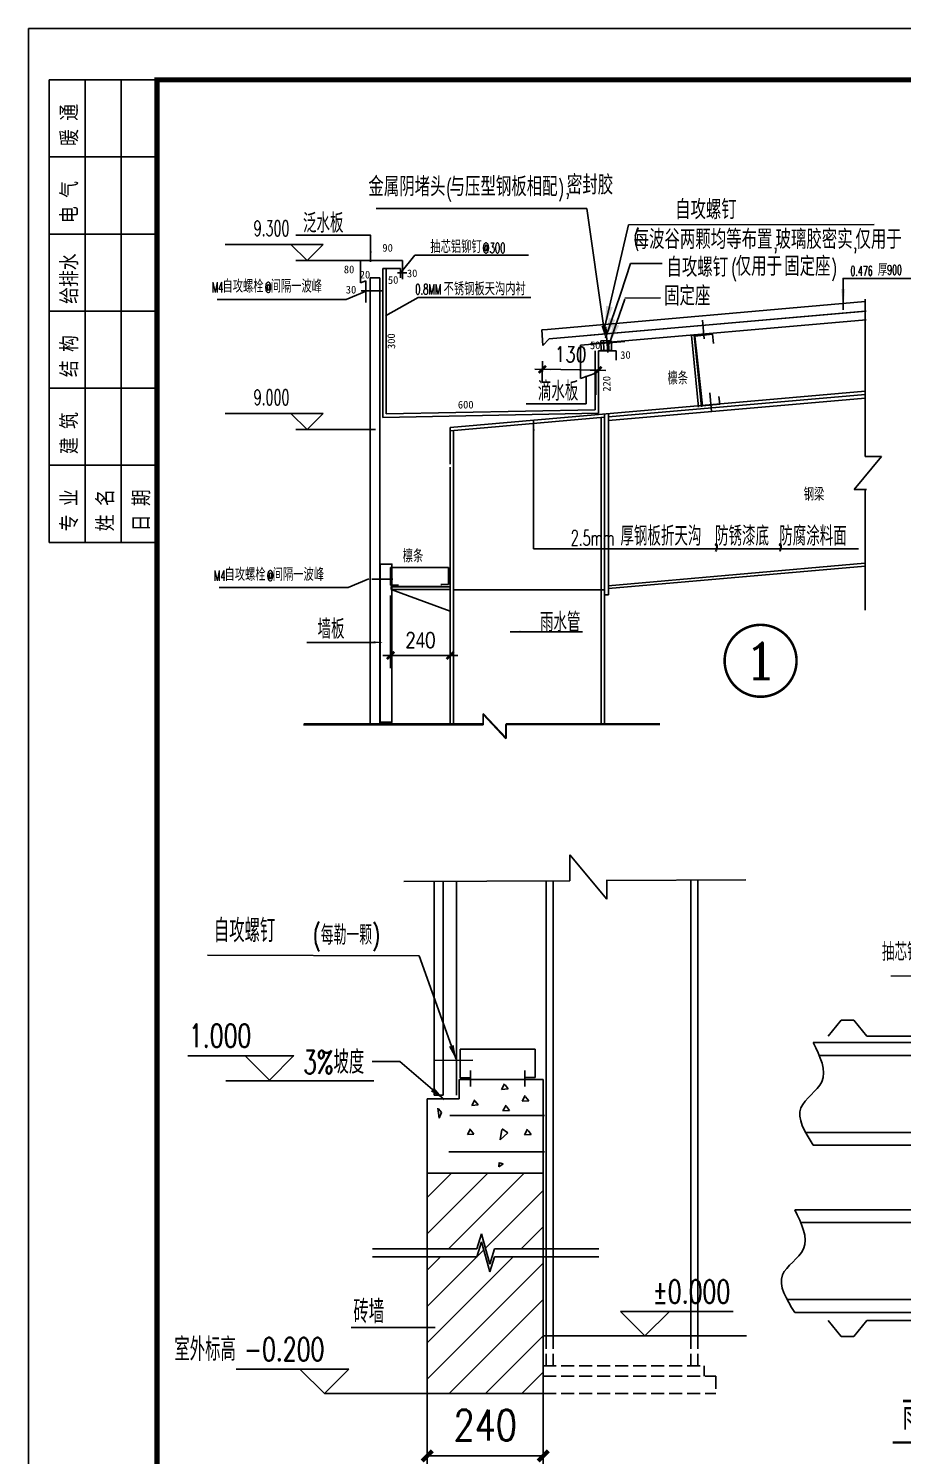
# Model space of a CAD drawing. Extents: x 3757684 to 3906284, y -130571 to 413559.
# Drawn here: x 3757684 to 3774686, y 385787 to 413559 of the extents above; entities that cross this region are included whole.
import ezdxf
from ezdxf.enums import TextEntityAlignment as Align

# ---------------------------------------------------------------- set-up
doc = ezdxf.new("R2010")
doc.units = 0
doc.header["$LTSCALE"] = 1000
doc.header["$MEASUREMENT"] = 0
doc.linetypes.add('ACAD_ISO02W100', pattern=[15, 12, -3])
doc.linetypes.add('DASH', pattern=[0.35, 0.25, -0.1])
doc.layers.get('0').update_dxf_attribs({"color": 4, "linetype": 'CONTINUOUS'})
doc.layers.get('Defpoints').update_dxf_attribs({"linetype": 'CONTINUOUS'})
for name, color, linetype in [('3', 3, 'CONTINUOUS'), ('7', 7, 'CONTINUOUS'), ('8', 3, 'CONTINUOUS'), ('CYAN', 4, 'CONTINUOUS'), ('GREEN', 3, 'CONTINUOUS'), ('OTHER', 7, 'CONTINUOUS'), ('PUB_', 7, 'CONTINUOUS'), ('PUB_DIM', 3, 'CONTINUOUS'), ('PUB_TEXT', 7, 'CONTINUOUS'), ('PUB_TITLE', 4, 'CONTINUOUS'), ('ROOF', 4, 'CONTINUOUS'), ('XUX', 3, 'ACAD_ISO02W100'), ('底线', 7, 'CONTINUOUS'), ('门窗', 4, 'CONTINUOUS')]:
    doc.layers.add(name, color=color, linetype=linetype)
doc.layers.add('标注', color=3, linetype='CONTINUOUS', lineweight=13)
doc.styles.add('_HZTXT', font='TXT', dxfattribs={"width": 0.8, "bigfont": 'HZTXT'})
doc.styles.add('_SIMPLEX', font='SIMPLEX.shx', dxfattribs={"width": 0.8})
doc.styles.add('_TXT', font='SIMPLEX.shx', dxfattribs={"width": 0.6})
doc.styles.add('COMP', font='complex', dxfattribs={"bigfont": 'hztxt'})
doc.styles.add('DIM_FONT', font='SIMPLEX.shx', dxfattribs={"width": 0.8})
doc.styles.add('ht', font='simhei_0.ttf', dxfattribs={"width": 0.8})
doc.styles.add('hztxt', font='txt', dxfattribs={"height": 10, "bigfont": 'hztxt.shx'})
doc.styles.add('HZTXT2', font='romans.shx', dxfattribs={"width": 0.7, "height": 800, "bigfont": 'fs.shx'})
doc.styles.get("Standard").update_dxf_attribs({"font": 'SimSun.ttf'})
doc.styles.add('中西', font='romans.shx', dxfattribs={"width": 0.8, "height": 350, "bigfont": 'hztxt.shx'})
doc.dimstyles.new('DIMA', dxfattribs={"dimtxt": 300, "dimasz": 1, "dimexe": 250, "dimexo": 300, "dimgap": 150, "dimtad": 1, "dimdec": 0, "dimzin": 0, "dimdsep": 46, "dimtxsty": 'DIM_FONT', "dimblk": '_DIMX', "dimcen": 0.09, "dimse1": 1, "dimclrt": 7, "dimadec": 0, "dimazin": 0, "dimtfac": 1, "dimtdec": 0, "dimtix": 1, "dimtmove": 2, "dimatfit": 3, "dimldrblk": '_DIMX', "dimfxl": 0, "dimtolj": 1, "dimtzin": 0, "dimarcsym": 0})
doc.dimstyles.new('DIMN200', dxfattribs={"dimscale": 2, "dimtxt": 300, "dimasz": 100, "dimexe": 250, "dimexo": 300, "dimgap": 150, "dimtad": 1, "dimdec": 0, "dimzin": 0, "dimdsep": 46, "dimtxsty": 'DIM_FONT', "dimblk": 'ARCHTICK', "dimcen": 0.09, "dimclrt": 7, "dimazin": 2, "dimtfac": 1, "dimtdec": 0, "dimtix": 1, "dimtmove": 2, "dimatfit": 3, "dimfxl": 0, "dimtolj": 1, "dimtzin": 0, "dimarcsym": 0})
doc.dimstyles.get("Standard").update_dxf_attribs({"dimtxt": 0.18, "dimasz": 0.18, "dimexe": 0.18, "dimexo": 0.0625, "dimgap": 0.09, "dimtad": 0, "dimtih": 1, "dimtoh": 1, "dimdec": 4, "dimzin": 0, "dimdsep": 46, "dimtxsty": 'Standard', "dimcen": 0.09, "dimadec": 0, "dimazin": 0, "dimtfac": 1, "dimtdec": 4, "dimtofl": 0, "dimtmove": 2, "dimatfit": 3, "dimfxl": 0, "dimtolj": 1, "dimtzin": 0, "dimarcsym": 0})

# ---------------------------------------------------------------- blocks, each defined once
blk = doc.blocks.new('A$C03131133')
for p, q in [((12837, 15619), (1230, 15619)), ((12837, 11619), (12837, 15619)), ((12837, 11619), (1230, 11619)), ((7834, 11323), (7834, 11073)), ((7834, 11323), (12834, 11323)), ((12834, 11323), (12834, 11073)), ((12834, 11073), (7834, 11073)), ((10234, 11073), (10234, 5323)), ((10434, 11073), (10434, 5323)), ((7655, 9109), (512, 9109)), ((7655, 5109), (7655, 9109)), ((7655, 5109), (512, 5109)), ((7834, 5073), (7834, 5323)), ((12834, 5323), (7834, 5323)), ((12834, 5073), (7834, 5073)), ((12834, 5073), (12834, 5323))]:
    blk.add_line(p, q)
at = {"const_width": 100}
for points in [[(11388, 16534), (11741, 16180)], [(11388, 4157), (11741, 4511)]]:
    blk.add_lwpolyline(points, dxfattribs=at)
at = {"layer": 'CYAN'}
for p, q in [((11331, 16154), (11831, 16779)), ((11831, 16779), (13412, 16779)), ((13412, 16779), (13412, 3912)), ((15305, 16154), (15805, 16779)), ((15805, 16779), (17386, 16779)), ((17386, 16779), (17386, 3912)), ((1819, 15869), (2319, 16494)), ((2819, 16494), (2319, 16494)), ((3319, 15869), (2819, 16494)), ((6569, 15869), (7069, 16494)), ((7569, 16494), (7069, 16494)), ((8069, 15869), (7569, 16494)), ((11331, 16154), (11081, 16154)), ((11319, 15869), (11819, 16494)), ((12319, 16494), (11819, 16494)), ((12819, 15869), (12319, 16494)), ((15305, 16154), (15055, 16154)), ((6569, 15869), (3319, 15869)), ((11319, 15869), (8069, 15869)), ((1819, 4797), (2319, 4172)), ((3319, 4797), (2819, 4172)), ((6569, 4797), (3319, 4797)), ((6569, 4797), (7069, 4172)), ((8069, 4797), (7569, 4172)), ((11319, 4797), (8069, 4797)), ((11331, 4537), (11081, 4537)), ((11319, 4797), (11819, 4172)), ((11331, 4537), (11831, 3912)), ((12819, 4797), (12319, 4172)), ((15305, 4537), (15055, 4537)), ((15305, 4537), (15805, 3912)), ((2819, 4172), (2319, 4172)), ((7569, 4172), (7069, 4172)), ((12319, 4172), (11819, 4172)), ((11831, 3912), (13412, 3912)), ((13412, 3912), (13071, 3912)), ((15805, 3912), (17386, 3912)), ((17386, 3912), (17045, 3912))]:
    blk.add_line(p, q, dxfattribs=at)
at = {"layer": 'GREEN'}
for points in [[(1230, 11619), (757, 13080), (1566, 14091), (1230, 15619)], [(512, 5109), (38, 6570), (848, 7581), (512, 9109)]]:
    blk.add_spline(points, degree=3, dxfattribs=at)
at = {"layer": 'XUX'}
for p, q in [((12837, 15119), (1466, 15119)), ((12837, 12119), (934, 12119)), ((7655, 8609), (748, 8609)), ((7655, 5609), (216, 5609))]:
    blk.add_line(p, q, dxfattribs=at)
at = {"layer": '标注'}
for p, q in [((4254, 18210), (9486, 18210)), ((9486, 18210), (11388, 16534))]:
    blk.add_line(p, q, dxfattribs=at)
at = {"layer": '门窗'}
blk.add_line((4325, 50), (9047, 50), dxfattribs=at)
at = {"layer": '门窗', "const_width": 100}
blk.add_lwpolyline([(4325, 50), (9867, 50)], dxfattribs=at)
at = {"layer": '底线', "style": 'ht', "width": 0.7}
blk.add_text('雨蓬侧包角', height=1000, dxfattribs=at).set_placement((4679, 656))
at = {"layer": '标注', "style": '中西', "width": 0.7}
for s, p in [('抽芯铝铆钉@300', (3906, 18800)), ('根据实际', (13675, 10654))]:
    blk.add_text(s, height=700, dxfattribs=at).set_placement(p)
blk = doc.blocks.new('A$C2D6A4D2C')
at = {"layer": 'CYAN', "xscale": 0.5, "yscale": 0.5, "zscale": 0.5}
blk.add_blockref('A$C03131133', (0, 0), dxfattribs=at)
blk = doc.blocks.new('_ArchTick')
at = {"color": 0, "linetype": 'ByBlock', "const_width": 0.4}
blk.add_lwpolyline([(-0.5, -0.5), (0.5, 0.5)], dxfattribs=at)
blk = doc.blocks.new('*D18')
at = {"layer": '8', "color": 0, "lineweight": -2}
for p, q in [((3765440, 387629), (3765440, 385278)), ((3767698, 387629), (3767698, 385278)), ((3765440, 385778), (3767698, 385778))]:
    blk.add_line(p, q, dxfattribs=at)
at = {"layer": 'Defpoints', "color": 0}
for p in [(3765440, 388229), (3767698, 388229), (3767698, 385778)]:
    blk.add_point(p, dxfattribs=at)
at = {"layer": '8', "color": 0, "lineweight": -2, "xscale": 200, "yscale": 200, "zscale": 200}
for p, rotation in [((3765440, 385778), 180.0015119607568), ((3767698, 385778), 0.001511960756826851)]:
    blk.add_blockref('_ArchTick', p, dxfattribs=dict(at, rotation=rotation))
at = {"layer": '8', "color": 7, "insert": (3766569, 386378), "char_height": 600, "attachment_point": 5, "rotation": 0.0015, "style": 'DIM_FONT'}
blk.add_mtext('\\A1;240', dxfattribs=at)
blk = doc.blocks.new('A$C24B85BD5')
at = {"layer": 'PUB_TITLE'}
for p, q in [((0, 0), (0, 13500)), ((0, 13500), (3150, 13500)), ((1050, 0), (1050, 13500)), ((2100, 0), (2100, 13500)), ((3150, 0), (3150, 13500)), ((0, 11250), (3150, 11250)), ((0, 9000), (3150, 9000)), ((0, 6750), (3150, 6750)), ((0, 4500), (3150, 4500)), ((0, 2250), (3150, 2250)), ((0, 0), (3150, 0))]:
    blk.add_line(p, q, dxfattribs=at)
at = {"layer": 'PUB_TITLE', "style": 'ht', "width": 0.8}
for s, p in [('暖 通', (804, 11572)), ('电 气', (804, 9322)), ('给排水', (804, 6961)), ('结 构', (804, 4822)), ('建 筑', (804, 2572)), ('专 业', (804, 322)), ('姓 名', (1854, 322)), ('日 期', (2904, 322))]:
    blk.add_text(s, height=450, rotation=90, dxfattribs=at).set_placement(p)
blk = doc.blocks.new('_DIMX')
blk.add_line((-150, 0), (150, 0))
at = {"const_width": 50}
blk.add_lwpolyline([(-70, -70), (70, 70)], dxfattribs=at)
blk = doc.blocks.new('*D20')
at = {"layer": 'Defpoints', "color": 0}
for p in [(3764728, 402827), (3765888, 402827), (3764728, 401357)]:
    blk.add_point(p, dxfattribs=at)
at = {"layer": 'PUB_DIM', "color": 0, "lineweight": -2}
for p, q in [((3764728, 402527), (3764728, 401107)), ((3765887, 401357), (3764729, 401357))]:
    blk.add_line(p, q, dxfattribs=at)
at = {"layer": 'PUB_DIM', "color": 0, "lineweight": -2, "rotation": 180}
blk.add_blockref('_DIMX', (3764728, 401357), dxfattribs=at)
at = {"layer": 'PUB_DIM', "color": 0, "lineweight": -2}
blk.add_blockref('_DIMX', (3765888, 401357), dxfattribs=at)
at = {"layer": 'PUB_DIM', "color": 7, "insert": (3765308, 401657), "char_height": 300, "attachment_point": 5, "style": 'DIM_FONT'}
blk.add_mtext('\\A1;2\\f??|b0|i0|c0|p54;4\\Ftxt.shx;0', dxfattribs=at)
blk = doc.blocks.new('_ARROW')
blk.add_solid([(0, 0), (-1, 0.1), (-1, -0.1)])
blk = doc.blocks.new('_INDEX1')
at = {"const_width": 0.035}
blk.add_lwpolyline([(-0.5, 0, 1), (0.5, 0, 1)], format="xyb", close=True, dxfattribs=at)
at = {"style": 'COMP', "width": 2.333333}
blk.add_attdef('1', text='', height=0.5, dxfattribs=at).set_placement((-0.25, -0.25), (0.25, -0.25), align=Align.FIT)
blk = doc.blocks.new('*D21')
at = {"layer": 'Defpoints', "color": 0}
for p in [(3767690, 407388), (3768772, 407368), (3767681, 406927)]:
    blk.add_point(p, dxfattribs=at)
at = {"layer": 'PUB_DIM', "color": 0, "lineweight": -2}
for p, q in [((3767684, 407088), (3767677, 406677)), ((3768762, 406907), (3767682, 406927))]:
    blk.add_line(p, q, dxfattribs=at)
for p, rotation in [((3767681, 406927), 178.9412054154073), ((3768763, 406907), 358.9412054154073)]:
    blk.add_blockref('_DIMX', p, dxfattribs=dict(at, rotation=rotation))
at = {"layer": 'PUB_DIM', "color": 7, "insert": (3768228, 407217), "char_height": 300, "attachment_point": 5, "rotation": 358.9412, "style": 'DIM_FONT'}
blk.add_mtext('\\A1;130', dxfattribs=at)

msp = doc.modelspace()

# ---------------------------------------------------------------- hatches: boundary and pattern name
h = msp.add_hatch()
h.set_pattern_fill('ANSI31', color=256, scale=4000.0002, style=0)
h.set_pattern_definition([(45, (3493275.97, 384515.06), (-353.5534, 353.5534), [])])
h.paths.add_polyline_path([(3766496.5, 390098.8), (3766656.5, 389512.2), (3766749.8, 389805.5), (3767697.8, 389805.5), (3767697.8, 391279.9), (3765439.7, 391279.9), (3765439.7, 389805.5), (3766403.1, 389805.5)])
h.paths.add_polyline_path([(3766656.5, 389360.1), (3766496.5, 389946.7), (3766403.1, 389653.4), (3765439.7, 389653.4), (3765439.8, 386991), (3767697.9, 386991), (3767697.8, 389653.4), (3766749.8, 389653.4)])

# ---------------------------------------------------------------- linework, layer by layer
at = {"color": 3}
for p, q in [((3764443.7, 410054.8, 18.4), (3768546.8, 410054.8, 18.4)), ((3768546.8, 410054.8, 18.4), (3768869.6, 407776.8, 19.8)), ((3769358.9, 409741.7, 19.8), (3774138.2, 409747.1, 19.8)), ((3763414.6, 409355.5, 19.8), (3761507.2, 409355.5, 19.8)), ((3763102.1, 409043, 19.8), (3762789.6, 409355.5, 19.8)), ((3763102.1, 409043, 19.8), (3763414.6, 409355.5, 19.8)), ((3764431.4, 409043, 19.8), (3762881.7, 409043, 19.8)), ((3769209.9, 408405.9, 19.8), (3769392.1, 408986.7, 19.8)), ((3769392.1, 408986.7, 19.8), (3770010.3, 408986.7, 19.8)), ((3769285.3, 408309.2, 19.8), (3769981.4, 408317.8, 19.8)), ((3769021.5, 407485, 19.8), (3768817.3, 407482, 19.8)), ((3768823.5, 407295.4, 19.8), (3768820.8, 407480, 19.8)), ((3768875, 407297.3, 19.8), (3768872.3, 407481.9, 19.8)), ((3768967.9, 407481.5, 19.8), (3768970.6, 407296.9, 19.8)), ((3769025, 407483, 19.8), (3769027.7, 407298.4, 19.8)), ((3769028.6, 407297.7, 19.8), (3768824.4, 407294.7, 19.8)), ((3763414.6, 406066.2, 19.8), (3761507.2, 406066.2, 19.8)), ((3763102.1, 405753.7, 19.8), (3762789.6, 406066.2, 19.8)), ((3763102.1, 405753.7, 19.8), (3763414.6, 406066.2, 19.8)), ((3764431.4, 405753.7, 19.8), (3762881.7, 405753.7, 19.8)), ((3765577.4, 396962.5, 13.9), (3765577.4, 392796.5, 13.9)), ((3765749.2, 396963.7, 13.9), (3765749.2, 392796.5, 13.9)), ((3766009.2, 396963.7, 13.9), (3766009.2, 392796.5, 13.9)), ((3767755.5, 396971.8, 13.9), (3767755.6, 388113.4, 13.9)), ((3767893.1, 396972.4, 13.9), (3767893.2, 388113.4, 13.9)), ((3770568, 396983.9, 13.9), (3770568.1, 388113.4, 13.9)), ((3770705.6, 396984.5, 13.9), (3770705.7, 388113.4, 13.9)), ((3765749.2, 392796.5, 13.9), (3765577.4, 392796.5, 13.9))]:
    msp.add_line(p, q, dxfattribs=at)
for p, q in [((3764141.8, 409043, 19.5), (3764141.8, 408612, 18.6)), ((3764630.9, 407970, 19.8), (3765266, 408321.6, 19.8)), ((3765266, 408321.6, 19.8), (3767453.2, 408321.6, 19.8)), ((3768419.2, 407396.3, 19.8), (3768419.2, 406744.6, 18.4)), ((3769197.7, 388590.7, 13.9), (3771391.5, 388590.7, 13.9)), ((3763918.3, 387468.3, 13.9), (3761724.5, 387468.3, 13.9))]:
    msp.add_line(p, q)
at = {"color": 7}
for p, q in [((3764575.1, 408891.2, 19.8), (3764575.1, 407851.5, 19.8)), ((3764641.8, 408891.2, 19.8), (3764641.8, 407851.5, 19.8)), ((3764918.8, 408709.9, 19.8), (3764918.8, 408891.2, 19.8)), ((3764575.1, 407851.5, 19.8), (3764575.1, 405989.8, 19.8)), ((3764641.8, 407851.5, 19.8), (3764641.8, 406057.8, 19.8)), ((3770990.4, 407608.3, 19.8), (3770648.6, 407571.3, 19.8)), ((3770648.6, 407571.3, 19.8), (3770795.6, 406214, 19.8)), ((3771009.9, 407428, 19.8), (3770990.4, 407608.3, 19.8)), ((3768705.3, 407286.5, 19.8), (3768705.3, 406135.5, 19.8)), ((3769115.7, 407286.5, 19.8), (3768772, 407286.5, 19.8)), ((3768772, 407286.5, 19.8), (3768772, 406070.1, 19.8)), ((3769115.7, 407105.2, 19.8), (3769115.7, 407286.5, 19.8)), ((3770795.6, 406214, 19.8), (3770673.3, 407343.7, 19.8)), ((3771131.2, 406250.3, 19.8), (3771115, 406399.6, 19.8)), ((3770795.6, 406214, 19.8), (3771131.2, 406250.3, 19.8)), ((3764728.4, 402725.8, 2.9), (3764728.4, 403069.5, 2.9)), ((3764878.5, 402725.8, 2.9), (3764728.4, 402725.8, 2.9)), ((3765857.1, 402740.1, 19.8), (3765707, 402740.1, 19.8)), ((3766080.1, 393133.8, 13.9), (3766080.1, 393696.9, 13.9)), ((3766080.1, 393696.9, 13.9), (3767543.3, 393696.9, 13.9)), ((3767543.3, 393141.3, 13.9), (3767543.3, 393696.9, 13.9)), ((3766283.3, 393280.8, 13.9), (3766283.3, 392964.8, 13.9)), ((3767340.1, 393280.8, 13.9), (3767340.1, 392964.8, 13.9)), ((3766263.4, 393133.8, 13.9), (3766080.1, 393133.8, 13.9)), ((3767543.3, 393141.3, 13.9), (3767352.9, 393141.3, 13.9))]:
    msp.add_line(p, q, dxfattribs=at)
at = {"color": 1}
for p, q in [((3768212, 397478.2, 13.9), (3768932.5, 396614.2, 13.9)), ((3768212, 396973.7, 13.9), (3768212, 397478.2, 13.9)), ((3764984.4, 396959.8, 13.9), (3768212, 396973.7, 13.9)), ((3768932.5, 396976.9, 13.9), (3771641.4, 396988.6, 13.9)), ((3768932.5, 396614.2, 13.9), (3768932.5, 396988.6, 13.9))]:
    msp.add_line(p, q, dxfattribs=at)
at = {"color": 5}
msp.add_line((3765590.8, 393471.3, 13.9), (3766325.1, 393477.8, 13.9), dxfattribs=at)
at = {"color": 3, "linetype": 'DASH'}
for p, q in [((3767755.6, 388113.4, 13.9), (3767755.6, 387531.9, 13.9)), ((3767893.2, 388113.4, 13.9), (3767893.2, 387531.9, 13.9)), ((3770568.1, 388113.4, 13.9), (3770568.1, 387531.9, 13.9)), ((3770705.7, 388113.4, 13.9), (3770705.7, 387531.9, 13.9)), ((3767697.7, 387531.9, 13.9), (3770828.2, 387531.9, 13.9)), ((3770828.2, 387531.9, 13.9), (3770828.3, 387332.9, 13.9)), ((3767697.7, 387332.9, 13.9), (3771057.9, 387332.9, 13.9)), ((3771057.9, 387332.9, 13.9), (3771058, 386991.1, 13.9))]:
    msp.add_line(p, q, dxfattribs=at)
at = {"linetype": 'DASH'}
msp.add_line((3767697.9, 386991, 13.9), (3771058, 386991.1, 13.9), dxfattribs=at)
at = {"layer": '3', "linetype": 'Continuous'}
for p, q in [((3770579.8, 407587.6, 19.8), (3770632.7, 407592.9, 19.8)), ((3770720.8, 406188.8, 19.8), (3770579.8, 407587.6, 19.8)), ((3770773.6, 406194.1, 19.8), (3770632.7, 407592.2, 19.8)), ((3764732.9, 402701.6, 19.8), (3765724.1, 402701.6, 19.8)), ((3764736.4, 402692.2, 19.8), (3764736.4, 402641.3, 19.8)), ((3764736.4, 402692.2, 19.8), (3765887.6, 402692.2, 19.8)), ((3764736.4, 402641.3, 19.8), (3765887.6, 402641.3, 19.8)), ((3764736.4, 402641.3, 19.8), (3765887.6, 402222.5, 19.8))]:
    msp.add_line(p, q, dxfattribs=at)
at = {"layer": '3', "color": 7, "linetype": 'Continuous'}
for p in [(3764728.4, 403069.5, 0), (3765857.1, 402740.1, 19.8)]:
    msp.add_line(p, (3765857.1, 403069.5, 19.8), dxfattribs=at)
at = {"layer": '3', "color": 1, "linetype": 'Continuous'}
msp.add_line((3765595.3, 388274.3, 13.9), (3763958.1, 388274.3, 13.9), dxfattribs=at)
at = {"layer": '7'}
for p, q in [((3762844.5, 393567.2, 13.9), (3760783.3, 393567.2, 13.9)), ((3762370.8, 393093.5, 13.9), (3761893.5, 393570.8, 13.9)), ((3762848.1, 393570.8, 13.9), (3762370.8, 393093.5, 13.9)), ((3769197.7, 388590.7, 13.9), (3769675, 388113.4, 13.9)), ((3769675, 388113.4, 13.9), (3770152.3, 388590.7, 13.9)), ((3763441, 386991, 13.9), (3762963.7, 387468.3, 13.9)), ((3763918.3, 387468.3, 13.9), (3763441, 386991, 13.9))]:
    msp.add_line(p, q, dxfattribs=at)
at = {"layer": '8', "color": 7, "linetype": 'Continuous'}
for p, q in [((3764141.8, 408612, 10.2), (3764248.4, 408649.5, 10.2)), ((3764248.4, 408649.5, 10.2), (3764248.4, 408228, 10.2)), ((3768419.2, 406746.2, 10.2), (3768720.2, 406852, 10.2)), ((3768720.2, 406852, 10.2), (3768720.2, 406430.5, 10.2)), ((3765881.6, 392400.5, 13.9), (3767718.7, 392400.5, 13.9)), ((3765862.6, 391699.6, 13.9), (3767718.7, 391699.6, 13.9))]:
    msp.add_line(p, q, dxfattribs=at)
at = {"layer": '8', "color": 3}
for p, q in [((3764328.3, 408707, 19.8), (3764328.3, 407851.5, 19.8)), ((3764515.8, 408707, 19.8), (3764515.8, 407851.5, 19.8)), ((3764328.3, 407851.5, 19.8), (3764328.3, 400010.3, 19.8)), ((3764515.8, 407851.5, 19.8), (3764515.8, 400010.3, 19.8)), ((3768887.5, 406055.8, 19.8), (3768887.5, 400029.3, 19.8)), ((3768967.5, 406055.8, 19.8), (3768967.5, 402535.6, 19.8)), ((3768825, 405987, 19.8), (3768825, 400029.3, 19.8)), ((3765887.6, 405020.3, 19.8), (3765887.6, 400028.2, 19.8)), ((3766529.2, 400206.7, 19.8), (3766972.5, 399735, 19.8)), ((3766529.2, 400005.5, 19.8), (3766529.2, 400205.6, 19.8)), ((3766529.7, 400224.6, 19.8), (3766973, 399753, 19.8)), ((3766529.7, 400023.5, 19.8), (3766529.7, 400223.6, 19.8)), ((3763036.3, 400010.3, 19.8), (3766529.2, 400010.3, 19.8)), ((3763036.8, 400028.2, 19.8), (3766529.7, 400028.2, 19.8)), ((3766972.5, 399735, 19.8), (3766972.5, 400011.3, 19.8)), ((3766973, 399753, 19.8), (3766973, 400029.3, 19.8))]:
    msp.add_line(p, q, dxfattribs=at)
at = {"layer": '8'}
for p, q in [((3764328.3, 408707, 45.2), (3764515.9, 408707, 45.2)), ((3773961.6, 408293.4, 19.8), (3773961.6, 405231, 19.8)), ((3767777.3, 407701.2, 19.8), (3773961.6, 408247.7, 19.8)), ((3767813.1, 407516.9, 19.8), (3773961.6, 408060.2, 19.8)), ((3768618.1, 407590.9, 19.8), (3773981.6, 408060.2, 19.8)), ((3767777.2, 407702.8, 19.8), (3767667.8, 407693.2, 19.8)), ((3768618.1, 407420.9, 19.8), (3773981.6, 407890.2, 19.8)), ((3768912.6, 407752.2, 19.8), (3768953.7, 407255.7, 19.8)), ((3770793.4, 407881.3, 19.8), (3770825.9, 407518.2, 19.8)), ((3767667.8, 407693.2, 19.8), (3767689.8, 407388.2, 19.8)), ((3767689.8, 407388.2, 19.8), (3767813.1, 407516.9, 19.8)), ((3765887.8, 405793.4, 19.8), (3773961.6, 406499.8, 19.8)), ((3768967.5, 405999.5, 19.8), (3773961.6, 406436.4, 19.8)), ((3768967.5, 405929.5, 19.8), (3773961.6, 406366.4, 19.8)), ((3770938.2, 406469.3, 19.8), (3770970.7, 406106.2, 19.8)), ((3765885.1, 405081.7, 19.8), (3765885.1, 405795.6, 19.8)), ((3765889.2, 405730.1, 19.8), (3768887.5, 405992.5, 19.8)), ((3774278.1, 405231, 19.8), (3773743.9, 404585.8, 19.8)), ((3773961.6, 405231, 19.8), (3774278.1, 405231, 19.8)), ((3773743.9, 404585.8, 19.8), (3773988.7, 404585.8, 19.8)), ((3773961.6, 404585.8, 19.8), (3773961.6, 402239.8, 19.8)), ((3765887.8, 403997.5, 19.8), (3765889.2, 403932.9, 19.8)), ((3768962.6, 402714.3, 19.8), (3773956.7, 403151.2, 19.8)), ((3768967.5, 402658.2, 19.8), (3773961.6, 403095.1, 19.8)), ((3765950.1, 402635, 19.8), (3768887.5, 402635, 19.8)), ((3768887.5, 402535.6, 19.8), (3768967.5, 402535.6, 19.8)), ((3766972.5, 400011.3, 19.8), (3769968.1, 400011.3, 19.8)), ((3766973, 400029.3, 19.8), (3769968.6, 400029.3, 19.8))]:
    msp.add_line(p, q, dxfattribs=at)
at = {"layer": '8', "color": 3, "linetype": 'Continuous'}
for p, q in [((3765950.1, 405735.5, 19.8), (3765950.1, 400028.2, 19.8)), ((3766945.7, 393022.8, 13.9), (3766886.3, 392912.6, 13.9)), ((3767013.5, 392921.1, 13.9), (3766954.1, 392997.3, 13.9)), ((3766364.6, 392710.3, 13.9), (3766305.2, 392600.1, 13.9)), ((3766886.3, 392912.6, 13.9), (3767013.5, 392921.1, 13.9)), ((3767346.4, 392791, 13.9), (3767287, 392680.9, 13.9)), ((3767414.2, 392689.4, 13.9), (3767354.9, 392765.6, 13.9)), ((3765644.7, 392547.6, 13.9), (3765670.1, 392352.8, 13.9)), ((3765721, 392462.9, 13.9), (3765661.6, 392530.7, 13.9)), ((3765670.1, 392352.8, 13.9), (3765721, 392462.9, 13.9)), ((3766305.2, 392600.1, 13.9), (3766432.4, 392608.6, 13.9)), ((3766432.4, 392608.6, 13.9), (3766373.1, 392684.8, 13.9)), ((3766973.6, 392604.2, 13.9), (3766914.2, 392494.1, 13.9)), ((3766914.2, 392494.1, 13.9), (3767041.4, 392502.6, 13.9)), ((3767041.4, 392502.6, 13.9), (3766982.1, 392578.8, 13.9)), ((3767287, 392680.9, 13.9), (3767414.2, 392689.4, 13.9)), ((3766280.8, 392141, 13.9), (3766221.4, 392030.9, 13.9)), ((3766221.4, 392030.9, 13.9), (3766348.6, 392039.4, 13.9)), ((3766348.6, 392039.4, 13.9), (3766289.2, 392115.6, 13.9)), ((3766891.4, 392132.5, 13.9), (3766857.5, 391929.2, 13.9)), ((3766857.5, 391929.2, 13.9), (3767010.1, 392064.8, 13.9)), ((3767010.1, 392064.8, 13.9), (3766899.9, 392141, 13.9)), ((3767394.3, 392136.6, 13.9), (3767334.9, 392026.5, 13.9)), ((3767334.9, 392026.5, 13.9), (3767462.1, 392034.9, 13.9)), ((3767462.1, 392034.9, 13.9), (3767402.8, 392111.2, 13.9)), ((3766840.5, 391488.7, 13.9), (3766832, 391404, 13.9)), ((3766832, 391404, 13.9), (3766916.8, 391463.3, 13.9)), ((3766916.8, 391463.3, 13.9), (3766849, 391480.3, 13.9))]:
    msp.add_line(p, q, dxfattribs=at)
at = {"layer": '8', "color": 1, "linetype": 'Continuous'}
for p, q in [((3764399.9, 393076, 13.9), (3761524.7, 393076, 13.9)), ((3767697.9, 391016.6, 13.9), (3767697.9, 385254.1, 13.9))]:
    msp.add_line(p, q, dxfattribs=at)
at = {"layer": '8', "color": 5, "linetype": 'Continuous'}
for p, q in [((3766060.3, 392731, 13.9), (3766060.3, 393101.1, 13.9)), ((3766060.3, 393101.1, 13.9), (3767697.7, 393101.1, 13.9)), ((3767697.7, 393101.1, 13.9), (3767697.9, 386991, 13.9)), ((3765439.6, 392731, 13.9), (3766060.3, 392731, 13.9)), ((3765439.6, 392731, 13.9), (3765439.8, 386991, 13.9)), ((3765439.7, 391279.9, 13.9), (3767702.7, 391279.9, 13.9)), ((3767697.8, 388113.4, 13.9), (3771652.2, 388113.4, 13.9)), ((3763441, 386991, 13.9), (3767697.9, 386991, 13.9))]:
    msp.add_line(p, q, dxfattribs=at)
at = {"layer": '8', "color": 1, "linetype": 'Continuous'}
msp.add_solid([(3768910.1, 407783.1, 19.8), (3768907.4, 407529.6, 19.8), (3768827.8, 407770.3, 19.8)], dxfattribs=at)
at = {"layer": 'CYAN'}
for p, q in [((3764932.1, 408817.2, 19.8), (3765202.1, 409147.2, 19.8)), ((3765202.1, 409147.2, 19.8), (3767412.1, 409147.2, 19.8)), ((3768532.1, 406797.2, 19.8), (3768532.1, 406257.2, 19.8)), ((3768532.1, 406257.2, 19.8), (3767362.1, 406257.2, 19.8))]:
    msp.add_line(p, q, dxfattribs=at)
at = {"layer": 'CYAN', "elevation": 19.8}
msp.add_lwpolyline([(3764522.1, 400057.2), (3764752.1, 400057.2), (3764752.1, 403137.2), (3764522.1, 403137.2)], close=True, dxfattribs=at)
at = {"layer": 'OTHER'}
for p, q in [((3766403.1, 389805.5, 13.9), (3766496.5, 390098.8, 13.9)), ((3766403.1, 389653.4, 13.9), (3766496.5, 389946.7, 13.9)), ((3766496.5, 390098.8, 13.9), (3766656.5, 389512.2, 13.9)), ((3766496.5, 389946.7, 13.9), (3766656.5, 389360.1, 13.9)), ((3764376.5, 389805.5, 13.9), (3766403.1, 389805.5, 13.9)), ((3764376.5, 389653.4, 13.9), (3766403.1, 389653.4, 13.9)), ((3766656.5, 389512.2, 13.9), (3766749.8, 389805.5, 13.9)), ((3766656.5, 389360.1, 13.9), (3766749.8, 389653.4, 13.9)), ((3766749.8, 389805.5, 13.9), (3768776.4, 389805.5, 13.9)), ((3766749.8, 389653.4, 13.9), (3768776.4, 389653.4, 13.9))]:
    msp.add_line(p, q, dxfattribs=at)
at = {"layer": 'PUB_', "color": 0, "linetype": 'Continuous'}
for p, q in [((3764141.8, 409043, 19.8), (3764958.6, 409043, 19.8)), ((3764918.8, 408891.2, 19.8), (3764575.1, 408891.2, 19.8)), ((3764958.6, 409043, 19.8), (3764958.6, 408683, 19.8)), ((3764861.4, 408803, 19.8), (3765044.3, 408803, 19.8)), ((3764152, 408451.7, 19.8), (3764306.4, 408451.7, 19.8)), ((3764306.4, 408451.7, 19.8), (3764557.9, 408451.7, 19.8)), ((3768419.2, 407396.3, 19.8), (3769287, 407469.1, 19.8)), ((3764575.1, 405989.8, 19.8), (3768771.5, 406070.1, 19.8)), ((3764641.8, 406057.8, 19.8), (3768705.3, 406135.5, 19.8)), ((3764362, 402841.8, 19.8), (3764516.4, 402841.8, 19.8)), ((3764516.4, 402841.8, 19.8), (3764767.9, 402841.8, 19.8))]:
    msp.add_line(p, q, dxfattribs=at)
at = {"layer": 'PUB_DIM', "color": 0, "linetype": 'Continuous', "elevation": 19.8}
for points in [[(3764338.5, 409020.2), (3764338.5, 409535.7), (3762880.9, 409535.7)], [(3767509.6, 405935.3), (3767509.6, 403435.5), (3773832.5, 403435.5)], [(3764427, 401612.6), (3763096.9, 401612.6)], [(3767051.7, 401818.1), (3768463.3, 401818.1)]]:
    msp.add_lwpolyline(points, dxfattribs=at)
at = {"layer": 'PUB_DIM', "elevation": 19.8}
for points in [[(3773532.1, 408087.2), (3773532.1, 408697.2), (3775192.1, 408697.2)], [(3764262.2, 408457.2), (3763862.2, 408287.2), (3761352.2, 408287.2)], [(3764302.1, 402847.2), (3763902.2, 402677.2), (3761392.2, 402677.2)]]:
    msp.add_lwpolyline(points, dxfattribs=at)
at = {"layer": 'PUB_TITLE', "elevation": 13.9}
msp.add_lwpolyline([(3757684, 371559.1), (3831984, 371559.1), (3831984, 413559.1), (3757684, 413559.1)], close=True, dxfattribs=at)
at = {"layer": 'PUB_TITLE', "const_width": 100, "elevation": 13.9}
msp.add_lwpolyline([(3760184, 372559.1), (3830984, 372559.1), (3830984, 412559.1), (3760184, 412559.1)], close=True, dxfattribs=at)

# ---------------------------------------------------------------- block references
at = {"xscale": 0.666664999909699, "yscale": 0.666664999909699, "zscale": 0.6666650000000001}
msp.add_blockref('A$C24B85BD5', (3758084, 403559.1, 13.9), dxfattribs=at)
at = {"layer": 'PUB_DIM', "color": 0, "linetype": 'Continuous', "xscale": 199.999199999962, "yscale": 199.999199999962, "zscale": 199.9992}
for p, rotation in [((3764338.5, 409020.2, 19.8), 270), ((3767509.6, 405935.3, 19.8), 90), ((3767051.7, 401818.1, 19.8), 180)]:
    msp.add_blockref('_ARROW', p, dxfattribs=dict(at, rotation=rotation))
at = {"layer": 'PUB_DIM', "xscale": 399.998399999924, "yscale": 399.998399999924, "zscale": 399.9983999999999, "rotation": 270}
msp.add_blockref('_ARROW', (3773532.1, 408087.2, 19.8), dxfattribs=at)
at = {"layer": 'PUB_DIM', "color": 0, "linetype": 'Continuous', "xscale": 199.999199999962, "yscale": 199.999199999962, "zscale": 199.9992}
msp.add_blockref('_ARROW', (3764597, 401612.6, 19.8), dxfattribs=at)
at = {"layer": 'PUB_TEXT', "xscale": 1400, "yscale": 1400, "zscale": 1400}
msp.add_blockref('_INDEX1', (3771925.8, 401253.5, 25.8), dxfattribs=at).add_auto_attribs({'1': '1'})
at = {"layer": 'ROOF'}
msp.add_blockref('A$C2D6A4D2C', (3772333.4, 386014.8, 13.9), dxfattribs=at)

# ---------------------------------------------------------------- texts
at = {"color": 3}
for s, height, style, width, p in [('金属阴堵头', 375, '_HZTXT', 0.8, (3764295.5, 410295.2, 19.8)), ('(', 300, '_SIMPLEX', 0.6, (3765808, 410295.2, 19.8)), ('与压型钢板相配', 375, '_HZTXT', 0.8, (3765875.8, 410295.2, 19.8)), (')', 300, '_SIMPLEX', 0.6, (3767988.3, 410295.2, 19.8)), ('密封胶', 375, '_HZTXT', 0.8, (3768158.3, 410329.2, 19.8)), (',', 300, '_SIMPLEX', 0.6, (3768133.4, 410329.2, 19.8)), ('自攻螺钉', 375, '_HZTXT', 0.8, (3770261.9, 409847.3, 19.8)), ('每波谷两颗均等布置', 375, '_HZTXT', 0.8, (3769456.3, 409269, 19.8)), ('(', 300, '_SIMPLEX', 0.6, (3769455.4, 409332.1, 19.8)), ('玻璃胶密实', 375, '_HZTXT', 0.8, (3772217.3, 409269, 19.8)), ('仅用于', 375, '_HZTXT', 0.8, (3773771.2, 409269, 19.8)), ('自攻螺钉', 375, '_HZTXT', 0.8, (3770095, 408726.7, 19.8)), ('(', 300, '_SIMPLEX', 0.6, (3771355.7, 408745.2, 19.8)), ('仅用于', 375, '_HZTXT', 0.8, (3771442.4, 408745.2, 19.8)), (',', 300, '_SIMPLEX', 0.6, (3772175.8, 409269, 19.8)), ('固定座', 375, '_HZTXT', 0.8, (3772386, 408743.1, 19.8)), (')', 300, '_SIMPLEX', 0.6, (3773298.5, 408743.1, 19.8)), (',', 300, '_SIMPLEX', 0.6, (3773727.4, 409269, 19.8)), ('固定座', 375, '_HZTXT', 0.8, (3770048.4, 408168.1, 19.8)), ('9.000', 300, '_TXT', 0.6, (3762064.2, 406231.6, 19.8)), ('自攻螺钉', 450, 'HZTXT2', 0.7, (3761288.1, 395776.3, 13.9)), ('(每勒一颗)', 375, 'HZTXT2', 0.7, (3763212.1, 395728.5, 13.9)), ('3%坡度', 450, 'HZTXT2', 0.7, (3763023.1, 393216, 13.9)), ('砖墙', 450, 'HZTXT2', 0.7, (3764004, 388361.1, 13.9)), ('室外标高', 450, 'HZTXT2', 0.7, (3760520, 387627.8, 13.9))]:
    msp.add_text(s, height=height, dxfattribs=dict(at, style=style, width=width)).set_placement(p)
at = {"layer": '8', "style": 'hztxt', "width": 0.7}
for s, height, p in [('泛水板', 375, (3763023.3, 409772.5, 19.8)), ('滴水板', 375, (3767593.3, 406502.5, 19.8)), ('雨水管', 375, (3767634.2, 402003.8, 19.8)), ('墙板', 375, (3763306.2, 401870, 19.8)), ('1.000', 450, (3760804.2, 393957.2, 13.9)), ('%%P0.000', 450, (3769824.1, 388977.1, 13.9)), ('-0.200', 450, (3761874.4, 387854.7, 13.9))]:
    msp.add_text(s, height=height, dxfattribs=at).set_placement(p, align=Align.MIDDLE_LEFT)
for s, p in [('厚钢板折天沟', (3769199.2, 403494.5, 19.8)), ('防锈漆底', (3771040, 403494.5, 19.8)), ('防腐涂料面', (3772287.9, 403494.5, 19.8)), (',', (3771004.6, 403494.5, 19.8)), (',', (3772252.5, 403494.5, 19.8))]:
    msp.add_text(s, height=375, dxfattribs=at).set_placement(p)
at = {"layer": 'GREEN'}
for s, height, style, width, p in [('抽芯铝铆钉', 250, '_HZTXT', 0.8, (3765499.9, 409187.5, 19.8)), ('@300', 200, '_SIMPLEX', 0.6, (3766514.6, 409187.5, 19.8)), ('M4', 200, '_SIMPLEX', 0.6, (3761249.8, 408419.7, 19.8)), ('自攻螺栓', 250, '_HZTXT', 0.8, (3761455.8, 408419.7, 19.8)), ('@', 200, '_SIMPLEX', 0.6, (3762276.8, 408419.7, 19.8)), ('间隔一波峰', 250, '_HZTXT', 0.8, (3762394.1, 408419.7, 19.8)), ('0.8MM', 200, '_SIMPLEX', 0.6, (3765207, 408385.7, 19.8)), ('不锈钢板天沟内衬', 250, '_HZTXT', 0.8, (3765758.6, 408368.2, 19.8)), ('檩条', 250, '_HZTXT', 0.8, (3770114.5, 406630, 19.8)), ('钢梁', 250, '_HZTXT', 0.8, (3772764.5, 404370, 19.8)), ('檩条', 250, '_HZTXT', 0.8, (3764964.5, 403170, 19.8)), ('M4', 200, '_SIMPLEX', 0.6, (3761289.8, 402809.7, 19.8)), ('自攻螺栓', 250, '_HZTXT', 0.8, (3761495.8, 402809.7, 19.8)), ('@', 200, '_SIMPLEX', 0.6, (3762316.8, 402809.7, 19.8)), ('间隔一波峰', 250, '_HZTXT', 0.8, (3762434.1, 402809.7, 19.8))]:
    msp.add_text(s, height=height, dxfattribs=dict(at, style=style, width=width)).set_placement(p)
for s, rotation, p in [('30', 1.62628, (3765047, 408717.2, 19.8)), ('50', 1.62628, (3764677, 408587.2, 19.8)), ('300', 90.63852, (3764817.1, 407321.9, 19.8)), ('50', 1.62628, (3768607, 407317.2, 19.8)), ('30', 1.62628, (3769197, 407127.2, 19.8)), ('220', 90.63852, (3769007.1, 406491.9, 19.8)), ('600', 0.63852, (3766036.8, 406162.3, 19.8))]:
    msp.add_text(s, height=150, rotation=rotation, dxfattribs=at).set_placement(p)
at = {"layer": 'PUB_TEXT', "color": 0, "linetype": 'Continuous', "style": '_TXT', "width": 0.6}
msp.add_text('9.300', height=300, dxfattribs=at).set_placement((3762064.2, 409520.9, 19.8))
at = {"layer": 'PUB_TEXT'}
for s, height, style, width, p in [('0.476', 186.76, '_SIMPLEX', 0.6, (3773674.3, 408748.5, 19.8)), ('厚', 233.4, '_HZTXT', 0.8, (3774207.2, 408748.5, 19.8)), ('900', 186.76, '_SIMPLEX', 0.6, (3774387.7, 408768.4, 19.8)), ('2.5mm', 300, '_TXT', 0.6, (3768233.5, 403494.5, 19.8))]:
    msp.add_text(s, height=height, dxfattribs=dict(at, style=style, width=width)).set_placement(p)
at = {"layer": 'XUX'}
for s, p in [('90', (3764567.5, 409216.1, 19.8)), ('80', (3763817.5, 408796.1, 19.8)), ('20', (3764127.2, 408694.1, 19.8)), ('30', (3763855.9, 408401.7, 19.8))]:
    msp.add_text(s, height=150, dxfattribs=at).set_placement(p)

# ---------------------------------------------------------------- dimensions: what is measured, and where the dimension line sits
at = {"layer": '8'}
dim = msp.add_aligned_dim(p1=(3765439.8, 388228.6, 13.9), p2=(3767697.9, 388228.6, 13.9), distance=-2451, text='240', dimstyle='DIMN200', dxfattribs=at)
dim.commit()
dim.dimension.update_dxf_attribs({"geometry": '*D18', "text_midpoint": (3766568.9, 386377.6, 13.9)})
at = {"layer": 'PUB_DIM'}
for p1, p2, distance, text, picture, middle in [((3768772, 407368.2, 19.8), (3767689.8, 407388.2, 19.8), 460.9, '130', '*D21', (3768227.9, 407217.3, 19.8)), ((3765887.6, 402827.2, 19.8), (3764728.4, 402827.2, 19.8), 1470, '2\\f??|b0|i0|c0|p54;4\\Ftxt.shx;0', '*D20', (3765308, 401657.2, 19.8))]:
    dim = msp.add_aligned_dim(p1=p1, p2=p2, distance=distance, text=text, dimstyle='DIMA', dxfattribs=at)
    dim.commit()
    dim.dimension.update_dxf_attribs({"geometry": picture, "text_midpoint": middle})

# ---------------------------------------------------------------- leaders
at = {"color": 3}
for points in [[(3768894.8, 407759.3, 19.8), (3769358.9, 409741.7, 19.8)], [(3768907.4, 407529.6, 19.8), (3769209.9, 408405.9, 19.8)]]:
    msp.add_leader(points, dimstyle='Standard', override={"dimtxt": 600, "dimasz": 400, "dimexe": 200, "dimexo": 200, "dimgap": 200, "dimtad": 1, "dimdec": 2, "dimtfac": 0.016667, "dimtdec": 2, "dimtix": 1, "dimtofl": 1, "dimtvp": 0.166667}, dxfattribs=at)
at = {"layer": '8', "color": 3, "linetype": 'Continuous'}
msp.add_leader([(3768981.4, 407418.4, 19.8), (3769283.9, 408294.6, 19.8)], dimstyle='Standard', override={"dimtxt": 600, "dimasz": 400, "dimexe": 200, "dimexo": 200, "dimgap": 200, "dimtad": 1, "dimdec": 2, "dimtfac": 0.016667, "dimtdec": 2, "dimtix": 1, "dimtofl": 1, "dimtvp": 0.166667}, dxfattribs=at)
at = {"layer": '8', "color": 1, "linetype": 'Continuous'}
for points in [[(3766009.2, 393477.8, 13.9), (3765282.3, 395508.1, 13.9), (3761166.5, 395526.9, 13.9)], [(3765769.6, 392716.5, 13.9), (3764905.4, 393453.1, 13.9), (3764366.3, 393453.1, 13.9)]]:
    msp.add_leader(points, dimstyle='Standard', override={"dimtxt": 600, "dimasz": 300, "dimexe": 0.1, "dimexo": 0.1, "dimgap": 0, "dimtad": 1, "dimtih": 0, "dimtoh": 0, "dimtxsty": 'HZTXT2', "dimcen": 0, "dimclrd": 1, "dimclre": 1, "dimclrt": 1, "dimtfac": 0.016667, "dimtix": 1, "dimtofl": 1, "dimtvp": 0.75}, dxfattribs=at)

doc.saveas('drawing.dxf')
